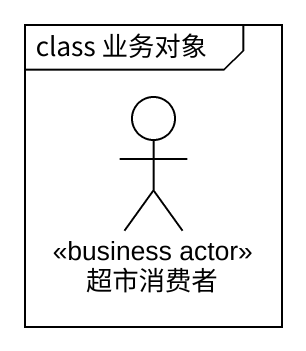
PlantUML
@startuml
mainframe class 业务对象
actor 超市消费者 <<business actor>>
@enduml
